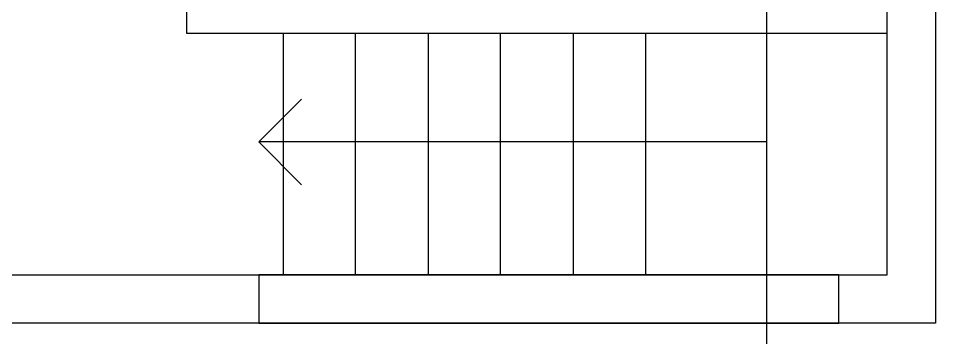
# Model space of a CAD drawing. Header units: centimetres. Extents: x 31418 to 49849, y -3781 to 3852.
# Drawn here: x 32808.6 to 33188.1, y -1005.7 to -873.4 of the extents above; entities that cross this region are included whole.
import ezdxf

# ---------------------------------------------------------------- set-up
doc = ezdxf.new("R2010")
doc.units = ezdxf.units.CM
doc.header["$LTSCALE"] = 100
doc.header["$MEASUREMENT"] = 0
for name, color, linetype in [('Muebles', 11, 'Continuous'), ('MUROS', 5, 'Continuous'), ('TABIQUE', 3, 'Continuous'), ('Texto', 2, 'Continuous')]:
    doc.layers.add(name, color=color, linetype=linetype)

msp = doc.modelspace()

# ---------------------------------------------------------------- linework, layer by layer
for p, q in [((32918.12, -879.63), (32918.12, -979.63)), ((32948.12, -979.63), (32948.12, -879.63)), ((32978.12, -879.63), (32978.12, -979.63)), ((33008.12, -979.63), (33008.12, -879.63)), ((33038.12, -879.63), (33038.12, -979.63)), ((33068.12, -879.63), (33068.12, -979.63)), ((32908.12, -924.63), (32925.8, -906.95)), ((33118.12, -924.63), (32908.12, -924.63)), ((32908.12, -924.63), (32925.8, -942.31))]:
    msp.add_line(p, q)
at = {"layer": 'Muebles'}
for p, q in [((32908.12, -979.63), (32908.12, -999.63)), ((33148.12, -979.63), (32908.12, -979.63)), ((33148.12, -999.63), (33148.12, -979.63)), ((32908.12, -999.63), (33148.12, -999.63))]:
    msp.add_line(p, q, dxfattribs=at)
at = {"layer": 'MUROS'}
for p, q in [((33188.12, -59.63), (33188.12, -999.63)), ((33168.12, -979.63), (33168.12, -79.63)), ((32158.12, -979.63), (33168.12, -979.63)), ((33188.12, -999.63), (32138.12, -999.63)), ((33188.12, -999.63), (33168.12, -999.63))]:
    msp.add_line(p, q, dxfattribs=at)
at = {"layer": 'TABIQUE'}
for p, q in [((32878.12, -624.63), (32878.12, -879.63)), ((32878.12, -879.63), (33168.12, -879.63))]:
    msp.add_line(p, q, dxfattribs=at)
at = {"layer": 'Texto'}
msp.add_line((33118.12, 2442.42), (33118.12, -1226.49), dxfattribs=at)

doc.saveas('drawing.dxf')
